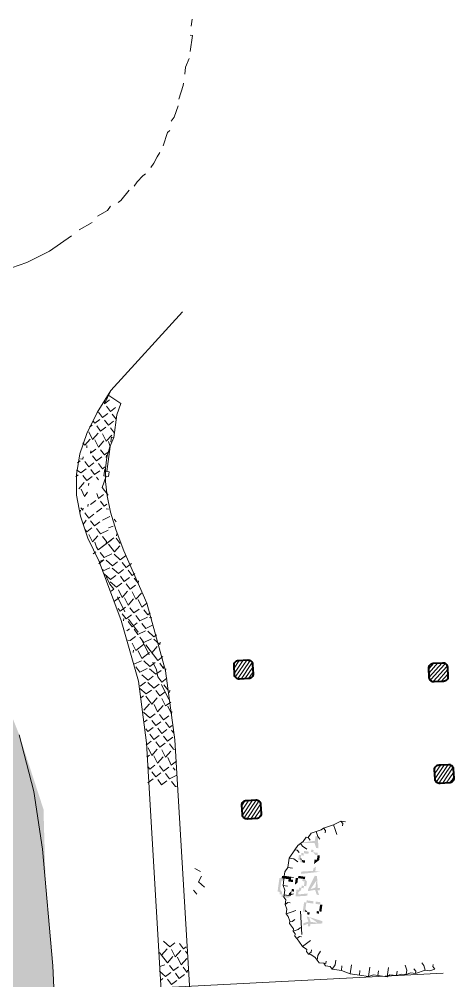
# Model space of a CAD drawing. Header units: millimetres. Extents: x -286774 to 170591, y -126585 to 81607.
# Drawn here: x 122683 to 169210, y -21586 to 81360 of the extents above; entities that cross this region are included whole.
import ezdxf

# ---------------------------------------------------------------- set-up
doc = ezdxf.new("R2010")
doc.units = ezdxf.units.MM
doc.header["$LTSCALE"] = 100
doc.header["$MEASUREMENT"] = 0
for name, color, linetype, lineweight in [('ARC-VIEW', 90, 'Continuous', 5), ('ARC_CON-CUT', 130, 'Continuous', 40), ('ARC_HATCH', 8, 'Continuous', 9), ('TAN CANG-profile- REVISE1$0$8', 17, 'Continuous', 0)]:
    doc.layers.add(name, color=color, linetype=linetype, lineweight=lineweight)
doc.layers.add('PIER SYSTRA', color=170, linetype='Continuous')
pattern_1 = [(56.08188, (-22.8601, -398.66258), (-0.26347288, 0.1771674), [])]

# ---------------------------------------------------------------- blocks, each defined once
blk = doc.blocks.new('SYSP')
at = {"layer": 'ARC_HATCH', "ltscale": 0.5}
h = blk.add_hatch(dxfattribs=at)
h.set_pattern_fill('ANSI31', color=256, scale=0.1, angle=3.2513, style=0)
h.set_pattern_definition(pattern_1)
edge = h.paths.add_edge_path()
edge.add_line((229.48, 11.18), (229.43, 12.18))
edge.add_arc((229.93, 12.2), 0.5, 93.2513, 183.2513, ccw=False)
edge.add_line((229.9, 12.7), (230.9, 12.76))
edge.add_arc((230.93, 12.26), 0.5, 3.2513, 93.2513, ccw=False)
edge.add_line((231.42, 12.29), (231.48, 11.29))
edge.add_arc((230.98, 11.26), 0.5, 273.2513, 363.2513, ccw=False)
edge.add_line((231.01, 10.76), (230.01, 10.71))
edge.add_arc((229.98, 11.21), 0.5, 183.2513, 273.2513, ccw=False)
h = blk.add_hatch(dxfattribs=at)
h.set_pattern_fill('ANSI31', color=256, scale=0.1, angle=3.2513, style=0)
h.set_pattern_definition([(48.251, (251.3144, 11.4403), (-0.23688, 0.21141), [])])
edge = h.paths.add_edge_path()
edge.add_line((250.34, 10.88), (250.29, 11.88))
edge.add_arc((250.79, 11.91), 0.5, 93.2513, 183.2513, ccw=False)
edge.add_line((250.76, 12.41), (251.76, 12.47))
edge.add_arc((251.79, 11.97), 0.5, 3.2513, 93.2513, ccw=False)
edge.add_line((252.28, 12), (252.34, 11))
edge.add_arc((251.84, 10.97), 0.5, 273.2513, 363.2513, ccw=False)
edge.add_line((251.87, 10.47), (250.87, 10.41))
edge.add_arc((250.84, 10.91), 0.5, 183.2513, 273.2513, ccw=False)
h = blk.add_hatch(dxfattribs=at)
h.set_pattern_fill('ANSI31', color=256, scale=0.1, angle=3.2513, style=0)
h.set_pattern_definition(pattern_1)
edge = h.paths.add_edge_path()
edge.add_line((250.96, 0), (250.91, 1))
edge.add_arc((251.41, 1.03), 0.5, 93.2513, 183.2513, ccw=False)
edge.add_line((251.38, 1.53), (252.38, 1.58))
edge.add_arc((252.4, 1.09), 0.5, 3.2513, 93.2513, ccw=False)
edge.add_line((252.9, 1.11), (252.96, 0.12))
edge.add_arc((252.46, 0.09), 0.5, 273.2513, 363.2513, ccw=False)
edge.add_line((252.49, -0.41), (251.49, -0.47))
edge.add_arc((251.46, 0.03), 0.5, 183.2513, 273.2513, ccw=False)
h = blk.add_hatch(dxfattribs=at)
h.set_pattern_fill('ANSI31', color=256, scale=0.1, angle=3.2513, style=0)
h.set_pattern_definition(pattern_1)
edge = h.paths.add_edge_path()
edge.add_line((230.33, -3.8), (230.28, -2.8))
edge.add_arc((230.78, -2.77), 0.5, 93.2513, 183.2513, ccw=False)
edge.add_line((230.75, -2.27), (231.75, -2.22))
edge.add_arc((231.78, -2.72), 0.5, 3.2513, 93.2513, ccw=False)
edge.add_line((232.28, -2.69), (232.33, -3.69))
edge.add_arc((231.83, -3.71), 0.5, 273.2513, 363.2513, ccw=False)
edge.add_line((231.86, -4.21), (230.86, -4.27))
edge.add_arc((230.83, -3.77), 0.5, 183.2513, 273.2513, ccw=False)
at = {"layer": 'ARC_CON-CUT', "ltscale": 0.5}
for points in [[(229.48, 11.18), (229.43, 12.18, -0.414214), (229.9, 12.7), (230.9, 12.76, -0.414214), (231.42, 12.29), (231.48, 11.29, -0.414214), (231.01, 10.76), (230.01, 10.71, -0.414214)], [(250.34, 10.88), (250.29, 11.88, -0.414214), (250.76, 12.41), (251.76, 12.47, -0.414214), (252.28, 12), (252.34, 11, -0.414214), (251.87, 10.47), (250.87, 10.41, -0.414214)], [(250.96, 0), (250.91, 1, -0.414214), (251.38, 1.53), (252.38, 1.58, -0.414214), (252.9, 1.11), (252.96, 0.12, -0.414214), (252.49, -0.41), (251.49, -0.47, -0.414214)], [(230.33, -3.8), (230.28, -2.8, -0.414214), (230.75, -2.27), (231.75, -2.22, -0.414214), (232.28, -2.69), (232.33, -3.69, -0.414214), (231.86, -4.21), (230.86, -4.27, -0.414214)]]:
    blk.add_lwpolyline(points, format="xyb", close=True, dxfattribs=at)

msp = doc.modelspace()

# ---------------------------------------------------------------- hatches: boundary and pattern name
at = {"layer": 'TAN CANG-profile- REVISE1$0$8'}
h = msp.add_hatch(dxfattribs=at)
h.set_pattern_fill('GRASS', color=256, scale=70, angle=-7.83058)
h.set_pattern_definition([(90, (-806731.9, -471948.7), (-1257.2359, 1257.2359), [333.375, -2181.0967]), (45, (-806731.9, -471948.7), (-1257.236, 1257.236), [333.375, -1444.625]), (135, (-806731.9, -471948.7), (-1257.236, -1257.236), [333.375, -1444.625])])
h.paths.add_polyline_path([(38635, -126585), (63037, -126585), (99112, -97648), (107993, -90541), (115522, -83027), (123131, -72392), (124225, -69387), (127017, -57489), (128082, -46364), (126983, -34804), (126276, -19973), (125523, -11679), (125282, -3234), (122683, 4745), (120272, 10820), (117058, 16506), (113287, 21769), (108729, 26457), (104237, 30422), (94275, 37869), (89101, 41411), (88307, 41687), (87048, 41610), (86211, 40976), (85586, 40063), (85663, 38804), (86508, 37689), (91000, 33247), (95025, 28534), (98578, 23555), (101654, 18316), (104248, 12822), (106355, 7081), (107970, 1097), (109089, -5123), (113371, -41173), (113869, -46559), (113847, -52090), (113333, -57687), (112351, -63269), (110926, -68759), (109085, -74075), (106852, -79139), (104253, -83871), (101023, -88820), (97574, -93423), (93915, -97691), (90056, -101635), (86010, -105264), (81785, -108588), (77394, -111619), (72845, -114367), (68151, -116841), (63321, -119052), (58366, -121011), (53296, -122727)])
for points in [[(154725, -7404), (154649, -6145), (154404, -6111), (154336, -6601), (152553, -6855), (154303, -6846), (154480, -7370)], [(154658, -7894), (154168, -7826), (154201, -7581), (153956, -7548), (153923, -7793), (153187, -7692), (153154, -7937), (152909, -7903), (152875, -8148), (152630, -8114), (152562, -8605), (152807, -8638), (152774, -8883), (153019, -8917), (152841, -8393), (152875, -8148), (153120, -8182), (153154, -7937), (153644, -8004), (153678, -7759), (154168, -7826), (154379, -8105), (154624, -8139), (154591, -8384)], [(154836, -8418), (154869, -8173), (154624, -8139), (154658, -7894), (154557, -8629), (154312, -8595), (154244, -9086), (154523, -8874), (154802, -8663), (154836, -8418)], [(153509, -8985), (153264, -8951), (153298, -8706), (152807, -8638), (152841, -8393), (153019, -8917), (153509, -8985)], [(154878, -9922), (154388, -9855), (154456, -9364), (154177, -9576), (154143, -9821), (152884, -9897), (152850, -10143)], [(150789, -10608), (150543, -10574), (150476, -11065), (150409, -11555), (150341, -12045), (150586, -12079), (150553, -12324), (150798, -12358), (150764, -12603), (151499, -12704), (151778, -12492), (150798, -12358), (150831, -12112), (150620, -11834), (150755, -10853), (151000, -10887), (151034, -10642), (151279, -10676)], [(151067, -10397), (150822, -10363), (150789, -10608), (151524, -10709), (151490, -10954), (151980, -11022), (152014, -10777), (151769, -10743), (151803, -10498), (151312, -10430)], [(152817, -10388), (152572, -10354), (152538, -10599), (152293, -10565), (152192, -11301), (152470, -11089), (152538, -10599), (153273, -10700), (153307, -10455), (152817, -10388)], [(153273, -10700), (152783, -10633), (153028, -10666), (152994, -10912), (153239, -10945), (153172, -11435), (152927, -11402), (152893, -11647), (152648, -11613), (152614, -11858), (152369, -11824), (152268, -12560), (153527, -12483), (153561, -12238), (152547, -12348), (152581, -12103), (152859, -11892), (152893, -11647), (153138, -11681), (153172, -11435), (153417, -11469), (153485, -10979), (153273, -10700)], [(154566, -10378), (154321, -10345), (153628, -11748), (153595, -11993), (154364, -11849), (154541, -12373), (154787, -12407), (154609, -11883), (154854, -11916), (154888, -11671), (154643, -11638), (153874, -11782), (154499, -10869)], [(154566, -10378), (154397, -11604), (153874, -11782), (154643, -11638)], [(151879, -11757), (151845, -12002), (151567, -12214), (151533, -12459), (151288, -12425), (151778, -12492), (151845, -12002), (152091, -12036), (152124, -11791)], [(154930, -13176), (154440, -13108), (153950, -13041), (153460, -12973), (153426, -13218), (153181, -13185), (153046, -14165), (153291, -14199), (153426, -13218), (154162, -13320), (154195, -13075), (154440, -13108), (154407, -13353), (154897, -13421), (154863, -13666)], [(155108, -13700), (155142, -13454), (154897, -13421), (154930, -13176), (154796, -14156), (154551, -14122), (154517, -14367), (154762, -14401), (154796, -14156), (155041, -14190), (155108, -13700)], [(153748, -14511), (153782, -14266), (153537, -14233), (153325, -13954), (153359, -13709), (153291, -14199), (153537, -14233), (153503, -14478), (153748, -14511)], [(155117, -15449), (155151, -15204), (153714, -14756), (153469, -14723), (153647, -15247), (153123, -15424), (153089, -15669), (153613, -15492), (153579, -15737), (153824, -15771), (153858, -15525), (153714, -14756), (154627, -15381)], [(155117, -15449), (153892, -15280), (153714, -14756), (153858, -15525)]]:
    msp.add_hatch(color=256, dxfattribs=at).paths.add_polyline_path(points, flags=0)

# ---------------------------------------------------------------- linework, layer by layer
at = {"layer": 'ARC-VIEW'}
for p, q in [((141110, 80625), (141211, 81360)), ((141220, 79610), (140975, 79644)), ((140984, 77895), (141220, 79610)), ((140402, 75478), (140503, 76213)), ((140503, 76213), (140883, 77160)), ((139786, 72815), (140233, 74252)), ((140233, 74252), (140267, 74497)), ((139271, 70888), (139685, 72080)), ((138959, 70432), (139271, 70888)), ((138098, 67803), (138545, 69240)), ((138545, 69240), (138824, 69451)), ((137439, 66645), (137752, 67102)), ((136780, 65487), (137093, 65944)), ((137093, 65944), (137439, 66645)), ((135007, 63484), (135319, 63940)), ((135319, 63940), (135910, 64608)), ((135910, 64608), (136189, 64819)), ((133545, 61936), (134449, 63061)), ((133266, 61725), (133545, 61936)), ((131070, 60279), (132151, 60880)), ((132151, 60880), (132464, 61336)), ((129118, 58799), (130478, 59611)), ((140150, 50040), (132497, 41603)), ((133554, 40209), (132184, 41147)), ((133140, 39017), (133554, 40209)), ((132803, 36566), (133140, 39017)), ((136359, 18846), (133881, 24431)), ((133605, 16977), (131228, 23298)), ((138357, 11579), (136359, 18846)), ((135459, 10479), (133605, 16977)), ((139340, 4202), (138357, 11579)), ((136298, 3871), (135459, 10479)), ((139340, 4202), (141756, -36336)), ((136298, 3871), (138714, -36667)), ((126276, -19973), (126983, -34804)), ((168090, -20760), (-83105, -33863))]:
    msp.add_line(p, q, dxfattribs=at)
at = {"layer": 'ARC-VIEW', "flags": 128}
for points in [[(85250, 57590), (90944, 57281), (96631, 56397), (107818, 54274), (113235, 53718), (118479, 53953), (121023, 54475), (123508, 55322), (125930, 56538), (128282, 58165)], [(133881, 24431), (133053, 26615), (132462, 28570), (132087, 30317), (131911, 31874), (131913, 33258), (132075, 34490), (132378, 35586), (132803, 36566)]]:
    msp.add_lwpolyline(points, dxfattribs=at)
at = {"layer": 'ARC-VIEW'}
for points in [[(131228, 23298), (130031, 25784), (129232, 28144), (128826, 30411), (128807, 32623), (129169, 34812), (129909, 37015), (131020, 39267), (132497, 41603)], [(126276, -19973), (125172, -7496), (124235, -1317), (122683, 4745)]]:
    msp.add_lwpolyline(points, dxfattribs=at)
at = {"layer": 'TAN CANG-profile- REVISE1$0$8'}
for p, q in [((131804, 40200), (132497, 41603)), ((131804, 40200), (132362, 40623)), ((131804, 40200), (131838, 40445)), ((131602, 38729), (131179, 39287)), ((131602, 38729), (132160, 39152)), ((132439, 39364), (132016, 39921)), ((132439, 39364), (132996, 39786)), ((130766, 38095), (130554, 38374)), ((130766, 38095), (131323, 38518)), ((132236, 37893), (131814, 38451)), ((132236, 37893), (132794, 38316)), ((133073, 38527), (132650, 39085)), ((133073, 38527), (133106, 38772)), ((130530, 36380), (130141, 37182)), ((130208, 37672), (130487, 37884)), ((131400, 37259), (130977, 37816)), ((131400, 37259), (131957, 37682)), ((132870, 37057), (132448, 37614)), ((129693, 35745), (130285, 36413)), ((130530, 36380), (131121, 37047)), ((131164, 35543), (130775, 36346)), ((131164, 35543), (131755, 36211)), ((132000, 36177), (131611, 36980)), ((132000, 36177), (132592, 36845)), ((132423, 35620), (132245, 36144)), ((132491, 36110), (132558, 36600)), ((132599, 36095), (132491, 36110)), ((132558, 36600), (132803, 36566)), ((129693, 35745), (129482, 36024)), ((129905, 35467), (129939, 35712)), ((130328, 34909), (130885, 35332)), ((130328, 34909), (130361, 35154)), ((131798, 34707), (131375, 35264)), ((131798, 34707), (132356, 35130)), ((132052, 32924), (132423, 35620)), ((128934, 33852), (129212, 34063)), ((129491, 34275), (129246, 34309)), ((129491, 34275), (129525, 34520)), ((130125, 33438), (129703, 33996)), ((130962, 34073), (130539, 34630)), ((130962, 34073), (131519, 34495)), ((132009, 34428), (132043, 34673)), ((129289, 32804), (128832, 33117)), ((129289, 32804), (129847, 33227)), ((130125, 33438), (130683, 33861)), ((130759, 32602), (130337, 33160)), ((130759, 32602), (131317, 33025)), ((131596, 33236), (131173, 33794)), ((131596, 33236), (131875, 33448)), ((131740, 32467), (131807, 32957)), ((131807, 32957), (131841, 33203)), ((131807, 32957), (132297, 32890)), ((128731, 32382), (129010, 32593)), ((129923, 31968), (129500, 32526)), ((129923, 31968), (130481, 32391)), ((131182, 32045), (130971, 32323)), ((131571, 31242), (131985, 32434)), ((131985, 32434), (131740, 32467)), ((132230, 32400), (131985, 32434)), ((132297, 32890), (132230, 32400)), ((129053, 31089), (129644, 31757)), ((129687, 30252), (129298, 31055)), ((130101, 31444), (130134, 31689)), ((132205, 30405), (131571, 31242)), ((129687, 30252), (130000, 30709)), ((131158, 30050), (130980, 30574)), ((131158, 30050), (131715, 30473)), ((129485, 28782), (129274, 29061)), ((129485, 28782), (129519, 29027)), ((130042, 29205), (130076, 29450)), ((130321, 29416), (130879, 29839)), ((130955, 28580), (131513, 29002)), ((131792, 29214), (131369, 29771)), ((131792, 29214), (132071, 29425)), ((132248, 28901), (132003, 28935)), ((129206, 28570), (129240, 28815)), ((130119, 27945), (129696, 28503)), ((130119, 27945), (130677, 28368)), ((131590, 27743), (132392, 28132)), ((133060, 27541), (132849, 27820)), ((129528, 27278), (129840, 27734)), ((129917, 26475), (130474, 26898)), ((130753, 27109), (130330, 27667)), ((130753, 27109), (131311, 27532)), ((131387, 26273), (130965, 26830)), ((132224, 26907), (132748, 27084)), ((129917, 26475), (129705, 26754)), ((130517, 25393), (130128, 26196)), ((130517, 25393), (131109, 26061)), ((131151, 24557), (132824, 25825)), ((131387, 26273), (132190, 26662)), ((132022, 25436), (131599, 25994)), ((133492, 25234), (133069, 25792)), ((133492, 25234), (133069, 25792)), ((133103, 26037), (133137, 26282)), ((130940, 24836), (130762, 25360)), ((131151, 24557), (130940, 24836)), ((131151, 24557), (132545, 25614)), ((131988, 25191), (132022, 25436)), ((132867, 24321), (132233, 25157)), ((132867, 24321), (133458, 24989)), ((132867, 24321), (133458, 24989)), ((130594, 24134), (130873, 24346)), ((131786, 23721), (131363, 24278)), ((131786, 23721), (132588, 24110)), ((131786, 23721), (132588, 24110)), ((133501, 23485), (132833, 24076)), ((133501, 23485), (134059, 23907)), ((133501, 23485), (134059, 23907)), ((131194, 23053), (131752, 23475)), ((131228, 23298), (131752, 23475)), ((132665, 22850), (131997, 23442)), ((132665, 22850), (133222, 23273)), ((132665, 22850), (133222, 23273)), ((134135, 22648), (133713, 23206)), ((134135, 22648), (134693, 23071)), ((131583, 22250), (132386, 22639)), ((131583, 22250), (132386, 22639)), ((131583, 22250), (131617, 22495)), ((132463, 21380), (131795, 21971)), ((132395, 20890), (132006, 21692)), ((132463, 21380), (133020, 21803)), ((133299, 22014), (132631, 22605)), ((133299, 22014), (133857, 22437)), ((133933, 21178), (133510, 21735)), ((134770, 21812), (134347, 22369)), ((134770, 21812), (135048, 22023)), ((132818, 20332), (132395, 20890)), ((133097, 20544), (132429, 21135)), ((133097, 20544), (133654, 20966)), ((133933, 21178), (134491, 21600)), ((134567, 20341), (134145, 20899)), ((134567, 20341), (135125, 20764)), ((135404, 20975), (134981, 21533)), ((135404, 20975), (135437, 21221)), ((132539, 20121), (132818, 20332)), ((133697, 19462), (133308, 20265)), ((133697, 19462), (134288, 20130)), ((135168, 19260), (134779, 20062)), ((135168, 19260), (135759, 19928)), ((132894, 19073), (133452, 19496)), ((133985, 17924), (133207, 19529)), ((134331, 18626), (133942, 19428)), ((134331, 18626), (134923, 19293)), ((135802, 18423), (135413, 19226)), ((135802, 18423), (136359, 18846)), ((133495, 17991), (133284, 18270)), ((133495, 17991), (134053, 18414)), ((134129, 17155), (133706, 17713)), ((134129, 17155), (134687, 17578)), ((134965, 17789), (134543, 18347)), ((134965, 17789), (135523, 18212)), ((135600, 16953), (135177, 17510)), ((136436, 17587), (136013, 18145)), ((136436, 17587), (136715, 17798)), ((133850, 16944), (133884, 17189)), ((134763, 16319), (134340, 16876)), ((135008, 16285), (134374, 17121)), ((134763, 16319), (135321, 16741)), ((135600, 16953), (136402, 17342)), ((136234, 16116), (135811, 16674)), ((136234, 16116), (137036, 16506)), ((136893, 17274), (136647, 17308)), ((134206, 15896), (134484, 16107)), ((135397, 15482), (134975, 16040)), ((135431, 15727), (135008, 16285)), ((135397, 15482), (136200, 15871)), ((137113, 15246), (136445, 15838)), ((137113, 15246), (137392, 15458)), ((134561, 14848), (134316, 14882)), ((134561, 14848), (135119, 15271)), ((135161, 13767), (134772, 14569)), ((136032, 14646), (135609, 15203)), ((136598, 13319), (135820, 14925)), ((136032, 14646), (136834, 15035)), ((137747, 14410), (137079, 15001)), ((137747, 14410), (137781, 14655)), ((134883, 13555), (134916, 13800)), ((135161, 13767), (135998, 14401)), ((135796, 12930), (135407, 13733)), ((135796, 12930), (136632, 13564)), ((137511, 12694), (136243, 14367)), ((136877, 13531), (137468, 14199)), ((134959, 12296), (135762, 12685)), ((136675, 12060), (136007, 12651)), ((136675, 12060), (137232, 12483)), ((137376, 11714), (136987, 12517)), ((137511, 12694), (138069, 13117)), ((138145, 11858), (137723, 12416)), ((135593, 11460), (135171, 12017)), ((135593, 11460), (136396, 11849)), ((137309, 11224), (136641, 11815)), ((137309, 11224), (137867, 11647)), ((137520, 10945), (137376, 11714)), ((138145, 11858), (138179, 12103)), ((138357, 11579), (138390, 11824)), ((135636, 9955), (136194, 10378)), ((136473, 10590), (135805, 11181)), ((137107, 9753), (136439, 10345)), ((136473, 10590), (137030, 11012)), ((137943, 10387), (137520, 10945)), ((137943, 10387), (138501, 10810)), ((136270, 9119), (135603, 9710)), ((136270, 9119), (136828, 9542)), ((137107, 9753), (137664, 10176)), ((137741, 8917), (137318, 9474)), ((137741, 8917), (138299, 9340)), ((138688, 8537), (137909, 10142)), ((138577, 9551), (138155, 10109)), ((138577, 9551), (138611, 9796)), ((138789, 9272), (138822, 9517)), ((135713, 8696), (135992, 8908)), ((136871, 8038), (136237, 8874)), ((136871, 8038), (137462, 8705)), ((138341, 7835), (137952, 8638)), ((138341, 7835), (138899, 8258)), ((136034, 7403), (136626, 8071)), ((137505, 7201), (137116, 8004)), ((137505, 7201), (138096, 7869)), ((138976, 6999), (138586, 7802)), ((138976, 6999), (139009, 7244)), ((136669, 6567), (136001, 7158)), ((136111, 6144), (136390, 6356)), ((136669, 6567), (137226, 6990)), ((137303, 5731), (136880, 6288)), ((138139, 6365), (137716, 6922)), ((138139, 6365), (138697, 6788)), ((136466, 5096), (136255, 5375)), ((136466, 5096), (137024, 5519)), ((137303, 5731), (137860, 6153)), ((137937, 4894), (137514, 5452)), ((137937, 4894), (138494, 5317)), ((138773, 5528), (138351, 6086)), ((138773, 5528), (139052, 5740)), ((139196, 4971), (138985, 5250)), ((137100, 4260), (136678, 4818)), ((137100, 4260), (137658, 4683)), ((138571, 4058), (138148, 4615)), ((138571, 4058), (139129, 4481)), ((136264, 3626), (136822, 4049)), ((136865, 2544), (136475, 3347)), ((136865, 2544), (137456, 3212)), ((137735, 3424), (137312, 3981)), ((137735, 3424), (138292, 3846)), ((138335, 2342), (137946, 3145)), ((139205, 3221), (138782, 3779)), ((139205, 3221), (139450, 3188)), ((136341, 2367), (136619, 2578)), ((137499, 1708), (137110, 2511)), ((137499, 1708), (138090, 2376)), ((138335, 2342), (138926, 3010)), ((138969, 1506), (138580, 2309)), ((136662, 1074), (136451, 1353)), ((136662, 1074), (137220, 1497)), ((138133, 872), (137710, 1429)), ((138133, 872), (138690, 1294)), ((138969, 1506), (139527, 1929)), ((139392, 948), (139181, 1227)), ((136460, -397), (137018, 26)), ((137296, 238), (136874, 795)), ((137296, 238), (137854, 660)), ((138767, 35), (138344, 593)), ((138767, 35), (139570, 424)), ((137931, -599), (137508, -41)), ((137931, -599), (138488, -176)), ((139401, -801), (138978, -244)), ((139401, -801), (139646, -835)), ((156322, -4876), (155274, -5232)), ((157124, -4487), (156322, -4876)), ((156499, -5400), (156322, -4876)), ((157614, -4555), (157124, -4487)), ((157336, -4766), (157124, -4487)), ((157302, -5011), (157336, -4766)), ((153947, -5798), (153635, -6255)), ((154471, -5621), (153947, -5798)), ((154995, -5443), (154471, -5621)), ((154649, -6145), (154471, -5621)), ((154860, -6423), (154649, -6145)), ((155274, -5232), (154995, -5443)), ((155485, -5510), (155274, -5232)), ((155452, -5755), (155485, -5510)), ((156677, -5924), (156499, -5400)), ((152520, -7100), (152207, -7557)), ((152798, -6889), (152520, -7100)), ((153077, -6678), (152798, -6889)), ((153010, -7168), (152798, -6889)), ((153466, -7480), (153010, -7168)), ((153390, -6221), (153077, -6678)), ((153635, -6255), (153390, -6221)), ((153635, -6255), (153846, -6534)), ((152207, -7557), (151582, -8470)), ((152452, -7591), (152207, -7557)), ((152664, -7869), (152452, -7591)), ((151582, -8470), (151447, -9450)), ((152072, -8537), (151582, -8470)), ((152529, -8850), (152072, -8537)), ((141482, -9552), (142088, -9902)), ((151135, -9907), (151067, -10397)), ((151447, -9450), (151135, -9907)), ((151937, -9518), (151447, -9450)), ((141865, -10986), (142215, -10380)), ((141865, -10986), (142534, -11575)), ((151067, -10397), (150932, -11377)), ((152048, -10532), (151067, -10397)), ((141339, -11894), (141706, -12309)), ((151423, -11445), (150932, -11377)), ((150932, -11377), (151110, -11901)), ((151110, -11901), (151043, -12391)), ((152057, -12281), (151533, -12459)), ((151043, -12391), (151009, -12636)), ((151009, -12636), (151220, -12915)), ((151533, -12459), (151043, -12391)), ((151220, -12915), (151153, -13405)), ((151432, -13194), (151153, -13405)), ((151677, -13228), (151432, -13194)), ((151153, -13405), (151331, -13929)), ((151331, -13929), (151263, -14419)), ((151787, -14242), (151263, -14419)), ((152311, -14064), (151787, -14242)), ((152954, -16650), (152801, -14131)), ((151263, -14419), (151475, -14698)), ((151475, -14698), (151652, -15222)), ((151652, -15222), (151619, -15467)), ((151897, -15256), (151652, -15222)), ((152176, -15044), (151897, -15256)), ((151619, -15467), (152041, -16025)), ((152041, -16025), (152008, -16270)), ((152532, -16092), (152008, -16270)), ((152008, -16270), (152219, -16549)), ((152810, -15881), (152532, -16092)), ((138791, -17948), (138123, -17357)), ((152219, -16549), (152185, -16794)), ((152185, -16794), (152397, -17073)), ((152676, -16861), (152397, -17073)), ((152397, -17073), (152608, -17351)), ((152608, -17351), (153031, -17909)), ((152921, -16895), (152676, -16861)), ((153867, -17275), (153310, -17698)), ((137921, -18828), (138512, -18160)), ((138791, -17948), (139349, -17526)), ((139391, -19030), (139002, -18227)), ((139391, -19030), (139983, -18362)), ((140262, -18151), (139839, -17593)), ((140262, -18151), (140540, -17939)), ((140684, -18708), (140473, -18429)), ((153310, -17698), (153031, -17909)), ((153031, -17909), (153487, -18221)), ((153487, -18221), (153454, -18467)), ((153454, -18467), (153665, -18745)), ((153978, -18289), (153944, -18534)), ((154958, -18424), (154645, -18880)), ((137921, -18828), (137710, -18549)), ((138555, -19664), (137921, -18828)), ((138555, -19664), (139146, -18996)), ((140026, -19866), (139637, -19064)), ((140026, -19866), (140617, -19198)), ((153944, -18534), (153665, -18745)), ((153665, -18745), (153910, -18779)), ((153910, -18779), (154367, -19092)), ((154367, -19092), (154578, -19370)), ((154645, -18880), (154578, -19370)), ((154578, -19370), (154789, -19649)), ((155558, -19505), (155525, -19750)), ((156572, -19395), (156505, -19885)), ((138353, -21135), (137685, -20543)), ((137752, -20053), (138276, -19875)), ((139189, -20500), (138766, -19943)), ((139189, -20500), (139747, -20078)), ((140660, -20703), (140237, -20145)), ((140660, -20703), (140694, -20458)), ((154789, -19649), (155280, -19717)), ((155525, -19750), (155280, -19717)), ((155280, -19717), (155491, -19995)), ((155491, -19995), (155981, -20063)), ((155981, -20063), (156193, -20342)), ((156505, -19885), (156193, -20342)), ((156193, -20342), (157173, -20476)), ((157240, -19986), (157173, -20476)), ((157173, -20476), (158120, -20856)), ((158254, -19876), (158120, -20856)), ((159167, -20501), (159100, -20991)), ((160215, -20146), (160080, -21126)), ((161162, -20525), (161094, -21016)), ((162210, -20170), (162075, -21150)), ((163156, -20550), (163089, -21040)), ((163993, -19916), (164170, -20440)), ((164170, -20440), (164103, -20930)), ((164939, -20296), (165151, -20575)), ((165117, -20820), (166165, -20464)), ((165151, -20575), (165117, -20820)), ((165776, -19662), (165987, -19940)), ((165987, -19940), (166165, -20464)), ((166165, -20464), (166655, -20532)), ((166655, -20532), (167179, -20354)), ((167001, -19830), (166967, -20075)), ((166967, -20075), (167179, -20354)), ((137795, -21557), (138074, -21346)), ((138353, -21135), (138910, -20712)), ((138987, -21971), (138564, -21413)), ((138987, -21971), (139545, -21548)), ((139823, -21337), (139401, -20779)), ((139823, -21337), (140381, -20914)), ((158120, -20856), (159100, -20991)), ((159100, -20991), (160080, -21126)), ((160080, -21126), (160604, -20948)), ((160604, -20948), (161094, -21016)), ((161094, -21016), (162075, -21150)), ((162075, -21150), (162354, -20939)), ((162354, -20939), (163089, -21040)), ((163089, -21040), (163613, -20863)), ((163613, -20863), (164103, -20930)), ((164103, -20930), (164627, -20752)), ((164627, -20752), (165117, -20820))]:
    msp.add_line(p, q, dxfattribs=at)

# ---------------------------------------------------------------- block references
at = {"layer": 'PIER SYSTRA', "xscale": 1000, "yscale": 1000, "zscale": 1000}
msp.add_blockref('SYSP', (-83750, 0), dxfattribs=at)

doc.saveas('drawing.dxf')
